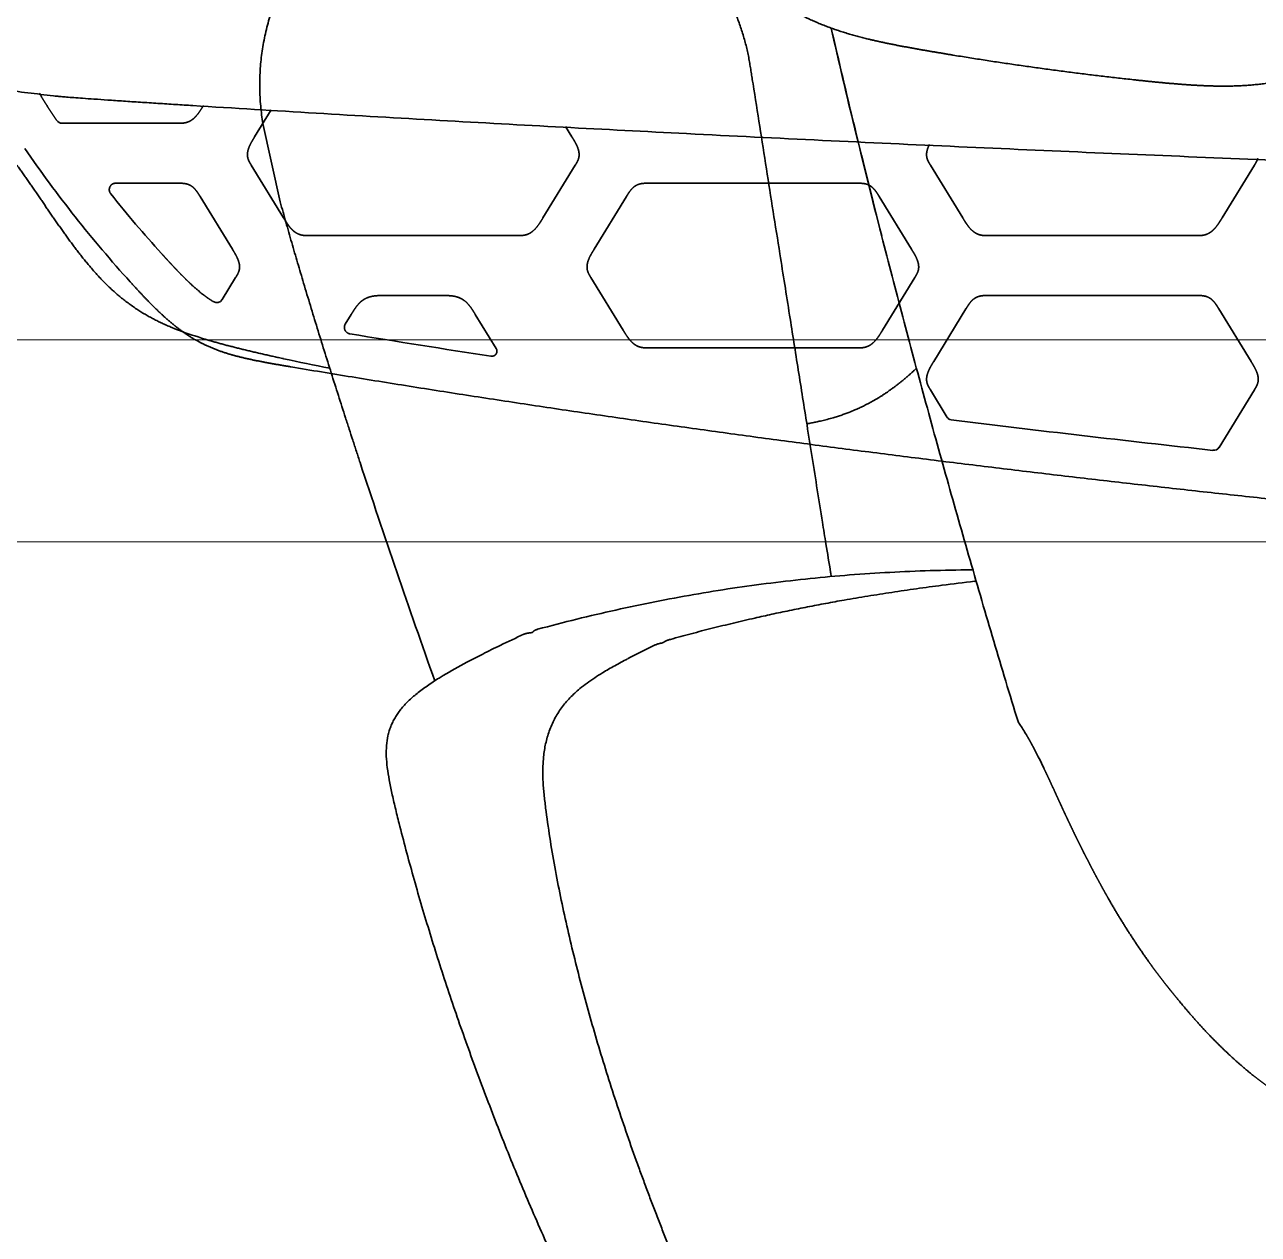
# Model space of a CAD drawing. Header units: millimetres. Extents: x 120 to 10915, y 515 to 8014.
# Drawn here: x 940.4 to 1131.7, y 793.3 to 980.8 of the extents above; entities that cross this region are included whole.
import ezdxf

# ---------------------------------------------------------------- set-up
doc = ezdxf.new("R2010")
doc.units = ezdxf.units.MM
doc.layers.get('0').update_dxf_attribs({"lineweight": 13})
doc.layers.add('201_Dimensions', color=7, linetype='Continuous', lineweight=13)
doc.layers.add('206_Cab_side_and_top_view', color=7, linetype='Continuous', lineweight=13)

# ---------------------------------------------------------------- blocks, each defined once
blk = doc.blocks.new('2488798_1')
at = {"layer": '206_Cab_side_and_top_view', "color": 3, "lineweight": 35}
for p, q in [((977.35, -1204.49), (980.04, -1216.64)), ((967.3, -1237.58), (966.81, -1237.42)), ((1078.36, -1242.75), (1078.71, -1242.43)), ((1069.17, -1248.89), (1069.12, -1248.91)), ((1065.38, -1274.08), (1065.41, -1274.21)), ((1087.2, -1273.68), (1087.45, -1273.68)), ((1065.41, -1274.21), (1065.49, -1274.72)), ((1065.41, -1274.21), (1065.49, -1274.72)), ((1087.72, -1275.47), (1087.96, -1275.43)), ((1019.2, -1283.37), (1019.17, -1283.41)), ((1038.21, -1285.32), (1038.19, -1285.33)), ((1094.48, -1297.26), (1094.74, -1297.65))]:
    blk.add_line(p, q, dxfattribs=at)
for centre, radius, start, end in [((982.14, -1190.18), 49.67, 247.6574, 252.0233), ((1070.4, -827.52), 423.07, 257.7397, 258.731), ((1057.73, -1222.15), 29.08, 291.1729, 293.1498), ((2431.18, -783.35), 1514.73, 198.22367, 199.57684), ((2010.2, -1118.77), 957.49, 189.06775, 189.335), ((1131.21, -1654.16), 381.19, 96.5516, 97.3171), ((1092.98, -1447.98), 180.68, 114.5759, 115.8626), ((1101.48, -1415.75), 144.97, 115.9763, 117.7968), ((1039.72, -1289), 3.97, 112.3756, 115.9317), ((1039.56, -1288.68), 3.62, 112.368, 115.9268), ((1041.4, -1288.13), 3.75, 110.3437, 123.6241), ((1041.91, -1289.42), 5.14, 105.4123, 110.6046), ((1094.63, -1297.17), 0.177, 197.0827, 213.9486), ((1058.48, -1321.69), 43.5, 32.3912, 33.5467), ((1063.66, -1318.37), 37.35, 30.7765, 32.3465), ((1019.41, -1341.87), 87.46, 26.4145, 27.318), ((988.44, -1357.28), 122.06, 25.6815, 26.4267)]:
    blk.add_arc(centre, radius, start, end, dxfattribs=at)
for centre, major_axis, ratio, start_param, end_param in [((1108.24, -1287.96), (51.27, -171.5), 0.088998, 4.07586, 4.290369), ((1111.29, -1293.96), (54.35, -179.82), 0.091256, 4.066457, 4.272391)]:
    blk.add_ellipse(centre, major_axis=major_axis, ratio=ratio, start_param=start_param, end_param=end_param, dxfattribs=at)
for points, degree, knots in [([(1052.39, -1192.85), (1052.24, -1192.22), (1051.9, -1190.95), (1051.29, -1189.08), (1050.59, -1187.23), (1049.78, -1185.41), (1048.87, -1183.62), (1047.87, -1181.88), (1046.78, -1180.18), (1045.57, -1178.49), (1044.23, -1176.82), (1042.84, -1175.26), (1041.43, -1173.84), (1040.49, -1172.99), (1040.02, -1172.57)], 3, [0, 0, 0, 0, 1.953071, 3.9208, 5.901179, 7.892153, 9.89409, 11.904291, 13.922483, 15.947894, 18.137286, 20.33442, 22.231692, 24.133299, 24.133299, 24.133299, 24.133299]), ([(977.35, -1204.49), (977.28, -1204.04), (977.15, -1203.13), (977, -1201.77), (976.91, -1200.4), (976.86, -1199.03), (976.87, -1197.66), (976.92, -1196.29), (977.03, -1194.93), (977.19, -1193.57), (977.4, -1192.23), (977.66, -1190.88), (977.97, -1189.55), (978.33, -1188.24), (978.75, -1186.93), (979.21, -1185.64), (979.72, -1184.37), (980.28, -1183.12), (980.89, -1181.89), (981.55, -1180.68), (982.26, -1179.5), (983.02, -1178.34), (983.82, -1177.21), (984.67, -1176.11), (985.56, -1175.04), (986.18, -1174.35), (986.5, -1174.01)], 3, [0, 0, 0, 0, 1.375785, 2.749306, 4.120796, 5.490528, 6.858771, 8.225805, 9.591937, 10.957447, 12.322692, 13.687928, 15.05349, 16.419673, 17.786812, 19.155204, 20.52518, 21.897032, 23.271126, 24.647699, 26.027054, 27.40946, 28.795197, 30.184517, 31.577676, 32.974901, 32.974901, 32.974901, 32.974901]), ([(1071.23, -1191.38), (1070.97, -1191.32), (1070.46, -1191.19), (1069.68, -1190.99), (1068.91, -1190.78), (1068.15, -1190.56), (1067.38, -1190.32), (1066.62, -1190.08), (1065.85, -1189.82), (1065.1, -1189.54), (1064.34, -1189.26), (1063.59, -1188.95), (1062.85, -1188.63), (1062.11, -1188.3), (1061.38, -1187.94), (1060.66, -1187.57), (1059.94, -1187.19), (1059.24, -1186.78), (1058.54, -1186.35), (1057.86, -1185.91), (1057.18, -1185.45), (1056.52, -1184.97), (1055.87, -1184.47), (1055.24, -1183.96), (1054.62, -1183.42), (1054.22, -1183.06), (1054.02, -1182.87)], 3, [0, 0, 0, 0, 0.795364, 1.592663, 2.391533, 3.191767, 3.993286, 4.796054, 5.600081, 6.405393, 7.211968, 8.019848, 8.829009, 9.639407, 10.45096, 11.2636, 12.07723, 12.891746, 13.707034, 14.523001, 15.339539, 16.156535, 16.97386, 17.791345, 18.608772, 19.425841, 19.425841, 19.425841, 19.425841]), ([(1152.3, -1188.63), (1152.08, -1188.82), (1151.65, -1189.2), (1150.99, -1189.77), (1150.32, -1190.33), (1149.64, -1190.87), (1148.95, -1191.41), (1148.25, -1191.93), (1147.54, -1192.43), (1146.82, -1192.93), (1146.08, -1193.4), (1145.33, -1193.87), (1144.57, -1194.31), (1143.8, -1194.73), (1143.02, -1195.13), (1142.23, -1195.52), (1141.43, -1195.88), (1140.61, -1196.22), (1139.79, -1196.53), (1138.96, -1196.83), (1138.12, -1197.1), (1137.28, -1197.35), (1136.43, -1197.57), (1135.57, -1197.77), (1134.71, -1197.95), (1133.85, -1198.11), (1132.98, -1198.25), (1132.12, -1198.36), (1131.25, -1198.46), (1130.38, -1198.53), (1129.51, -1198.6), (1128.64, -1198.64), (1127.78, -1198.67), (1127.2, -1198.68), (1126.91, -1198.68)], 3, [0, 0, 0, 0, 0.867891, 1.736749, 2.60669, 3.47774, 4.349961, 5.223329, 6.097844, 6.973439, 7.850038, 8.727565, 9.605923, 10.485002, 11.364646, 12.244773, 13.125218, 14.005891, 14.886662, 15.767393, 16.647915, 17.528113, 18.407826, 19.286915, 20.165222, 21.042589, 21.918845, 22.79385, 23.667491, 24.53961, 25.410135, 26.278959, 27.146074, 28.011491, 28.011491, 28.011491, 28.011491]), ([(1084.35, -1193.87), (1084.17, -1193.84), (1083.8, -1193.78), (1083.26, -1193.69), (1082.71, -1193.59), (1082.16, -1193.5), (1081.62, -1193.41), (1081.07, -1193.32), (1080.52, -1193.23), (1079.98, -1193.13), (1079.43, -1193.04), (1078.88, -1192.94), (1078.34, -1192.84), (1077.79, -1192.74), (1077.24, -1192.64), (1076.7, -1192.54), (1076.15, -1192.44), (1075.6, -1192.33), (1075.06, -1192.22), (1074.51, -1192.11), (1073.96, -1192), (1073.42, -1191.88), (1072.87, -1191.77), (1072.32, -1191.64), (1071.78, -1191.52), (1071.41, -1191.43), (1071.23, -1191.38)], 3, [0, 0, 0, 0, 0.554159, 1.10813, 1.662203, 2.216391, 2.770689, 3.325115, 3.879677, 4.434384, 4.989258, 5.544325, 6.099617, 6.655172, 7.211034, 7.767244, 8.323847, 8.880884, 9.438389, 9.996402, 10.554959, 11.1141, 11.673871, 12.234336, 12.795584, 13.357746, 13.357746, 13.357746, 13.357746]), ([(1053.36, -1198.35), (1053.34, -1198.2), (1053.29, -1197.89), (1053.22, -1197.44), (1053.15, -1196.98), (1053.08, -1196.52), (1053.01, -1196.07), (1052.93, -1195.61), (1052.85, -1195.15), (1052.77, -1194.69), (1052.69, -1194.23), (1052.59, -1193.77), (1052.49, -1193.31), (1052.42, -1193), (1052.39, -1192.85)], 3, [0, 0, 0, 0, 0.460488, 0.921192, 1.382133, 1.843466, 2.306707, 2.770745, 3.236275, 3.703022, 4.17156, 4.641561, 5.112486, 5.584629, 5.584629, 5.584629, 5.584629]), ([(1084.35, -1193.87), (1084.74, -1193.93), (1085.53, -1194.06), (1086.7, -1194.25), (1087.88, -1194.43), (1089.06, -1194.62), (1090.24, -1194.8), (1091.41, -1194.98), (1092.59, -1195.15), (1093.77, -1195.33), (1094.95, -1195.5), (1096.13, -1195.66), (1097.31, -1195.83), (1098.49, -1195.99), (1099.67, -1196.15), (1100.85, -1196.31), (1102.03, -1196.46), (1103.21, -1196.62), (1104.4, -1196.76), (1105.58, -1196.91), (1106.76, -1197.05), (1107.94, -1197.19), (1109.13, -1197.33), (1110.31, -1197.46), (1111.49, -1197.6), (1112.28, -1197.68), (1112.68, -1197.72)], 3, [0, 0, 0, 0, 1.191746, 2.383297, 3.574805, 4.766297, 5.957816, 7.149352, 8.340899, 9.532447, 10.72397, 11.915478, 13.106934, 14.298375, 15.489755, 16.681129, 17.872426, 19.063723, 20.254973, 21.446212, 22.637311, 23.828375, 25.019272, 26.210134, 27.400831, 28.591593, 28.591593, 28.591593, 28.591593]), ([(1053.36, -1198.35), (1053.71, -1200.54), (1054.4, -1204.92), (1055.44, -1211.51), (1056.48, -1218.1), (1057.43, -1224.08), (1058.28, -1229.44), (1059.01, -1234.03), (1059.71, -1238.45), (1060.38, -1242.71), (1061.06, -1246.97), (1061.78, -1251.49), (1062.53, -1256.26), (1063.33, -1261.27), (1064.04, -1265.74), (1064.49, -1268.54), (1064.67, -1269.68)], 3, [0, 0, 0, 0, 6.654481, 13.321204, 19.996768, 26.67816, 31.483077, 36.288646, 40.601686, 44.914434, 49.229115, 53.533669, 58.649133, 63.709305, 68.774304, 72.220281, 72.220281, 72.220281, 72.220281]), ([(1126.91, -1198.68), (1126.71, -1198.68), (1126.31, -1198.68), (1125.71, -1198.68), (1125.11, -1198.67), (1124.51, -1198.66), (1123.91, -1198.64), (1123.31, -1198.61), (1122.72, -1198.59), (1122.12, -1198.55), (1121.53, -1198.52), (1120.93, -1198.48), (1120.34, -1198.44), (1119.75, -1198.4), (1119.15, -1198.35), (1118.56, -1198.3), (1117.97, -1198.25), (1117.38, -1198.2), (1116.79, -1198.14), (1116.2, -1198.09), (1115.62, -1198.03), (1115.03, -1197.97), (1114.44, -1197.91), (1113.85, -1197.85), (1113.26, -1197.79), (1112.87, -1197.74), (1112.68, -1197.72)], 3, [0, 0, 0, 0, 0.601809, 1.202576, 1.802505, 2.401698, 3.000245, 3.598164, 4.195468, 4.792154, 5.388208, 5.983635, 6.578442, 7.17265, 7.766237, 8.359305, 8.95186, 9.544031, 10.135838, 10.727414, 11.31876, 11.909986, 12.501021, 13.091908, 13.682548, 14.272867, 14.272867, 14.272867, 14.272867]), ([(949.33, -1225.19), (949.18, -1224.99), (948.87, -1224.61), (948.42, -1224.02), (947.98, -1223.43), (947.54, -1222.85), (947.11, -1222.25), (946.68, -1221.66), (946.26, -1221.07), (945.84, -1220.47), (945.42, -1219.87), (945, -1219.28), (944.59, -1218.68), (944.18, -1218.08), (943.77, -1217.49), (943.36, -1216.89), (942.95, -1216.29), (942.54, -1215.69), (942.13, -1215.1), (941.71, -1214.5), (941.3, -1213.91), (940.89, -1213.32), (940.48, -1212.72), (940.06, -1212.13), (939.64, -1211.54), (939.36, -1211.14), (939.22, -1210.95)], 3, [0, 0, 0, 0, 0.738616, 1.475365, 2.210565, 2.944348, 3.676959, 4.408366, 5.138697, 5.867921, 6.596147, 7.323714, 8.050269, 8.776269, 9.501537, 10.226357, 10.950568, 11.674431, 12.397948, 13.121221, 13.84433, 14.567393, 15.290487, 16.014025, 16.73845, 17.464413, 17.464413, 17.464413, 17.464413]), ([(980.04, -1216.64), (980.19, -1217.17), (980.48, -1218.22), (980.92, -1219.79), (981.37, -1221.36), (981.82, -1222.94), (982.28, -1224.51), (982.74, -1226.08), (983.2, -1227.65), (983.68, -1229.28), (984.19, -1230.97), (984.72, -1232.71), (985.25, -1234.45), (985.78, -1236.2), (986.32, -1237.94), (986.86, -1239.68), (987.41, -1241.42), (987.95, -1243.16), (988.5, -1244.9), (989.06, -1246.64), (989.61, -1248.37), (990.17, -1250.11), (990.73, -1251.85), (991.29, -1253.58), (991.86, -1255.31), (992.24, -1256.47), (992.43, -1257.05)], 3, [0, 0, 0, 0, 1.633945, 3.268233, 4.903994, 6.540105, 8.176786, 9.813765, 11.451022, 13.088535, 14.910521, 16.73279, 18.555323, 20.378105, 22.201119, 24.024351, 25.847788, 27.671417, 29.495322, 31.319397, 33.143633, 34.968018, 36.791971, 38.61605, 40.44025, 42.26457, 42.26457, 42.26457, 42.26457]), ([(1094.46, -1297.22), (1093.82, -1295.14), (1092.56, -1290.97), (1090.68, -1284.72), (1088.84, -1278.46), (1087.02, -1272.19), (1085.22, -1265.92), (1083.44, -1259.64), (1081.69, -1253.36), (1079.96, -1247.07), (1078.26, -1240.77), (1076.58, -1234.47), (1074.92, -1228.17), (1073.84, -1223.96), (1073.3, -1221.86)], 3, [0, 0, 0, 0, 6.529078, 13.057122, 19.584161, 26.110143, 32.63514, 39.159136, 45.682167, 52.204202, 58.725246, 65.245261, 71.764219, 78.282082, 78.282082, 78.282082, 78.282082]), ([(949.33, -1225.19), (949.48, -1225.38), (949.79, -1225.76), (950.27, -1226.34), (950.75, -1226.9), (951.23, -1227.46), (951.73, -1228.02), (952.24, -1228.56), (952.76, -1229.1), (953.27, -1229.61), (953.78, -1230.09), (954.27, -1230.54), (954.78, -1230.98), (955.33, -1231.45), (955.94, -1231.93), (956.6, -1232.43), (957.28, -1232.91), (957.94, -1233.36), (958.6, -1233.77), (959.24, -1234.16), (959.9, -1234.52), (960.56, -1234.87), (961.22, -1235.21), (961.9, -1235.52), (962.57, -1235.83), (963.03, -1236.02), (963.26, -1236.12)], 3, [0, 0, 0, 0, 0.741292, 1.483087, 2.22571, 2.969456, 3.714287, 4.460321, 5.207389, 5.955409, 6.624987, 7.294987, 7.965276, 8.635308, 9.466209, 10.296612, 11.126426, 11.955214, 12.704678, 13.453279, 14.201215, 14.948255, 15.694443, 16.439414, 17.182955, 17.924184, 17.924184, 17.924184, 17.924184]), ([(980.56, -1240.94), (980.31, -1240.89), (979.8, -1240.78), (979.05, -1240.61), (978.31, -1240.45), (977.58, -1240.28), (976.86, -1240.12), (976.15, -1239.95), (975.45, -1239.79), (974.76, -1239.62), (974.08, -1239.46), (973.41, -1239.29), (972.75, -1239.12), (972.1, -1238.96), (971.46, -1238.79), (970.82, -1238.62), (970.2, -1238.45), (969.4, -1238.22), (968.43, -1237.94), (967.67, -1237.7), (967.3, -1237.58)], 3, [0, 0, 0, 0, 0.780562, 1.550303, 2.30938, 3.057953, 3.79679, 4.525505, 5.244271, 5.953262, 6.653001, 7.343381, 8.024534, 8.696765, 9.36027, 10.015288, 10.66108, 11.298936, 12.51751, 13.682678, 13.682678, 13.682678, 13.682678]), ([(1069.17, -1248.89), (1069.27, -1248.84), (1069.49, -1248.75), (1069.82, -1248.6), (1070.15, -1248.45), (1070.49, -1248.29), (1070.83, -1248.11), (1071.19, -1247.93), (1071.54, -1247.74), (1071.91, -1247.54), (1072.28, -1247.33), (1072.65, -1247.11), (1073.03, -1246.88), (1073.42, -1246.63), (1073.81, -1246.38), (1074.2, -1246.11), (1074.6, -1245.83), (1075, -1245.54), (1075.39, -1245.25), (1075.76, -1244.97), (1076.13, -1244.68), (1076.49, -1244.38), (1076.86, -1244.08), (1077.23, -1243.76), (1077.61, -1243.44), (1077.98, -1243.1), (1078.23, -1242.87), (1078.36, -1242.75)], 3, [0, 0, 0, 0, 0.347878, 0.705206, 1.072059, 1.44868, 1.835025, 2.231372, 2.637653, 3.054149, 3.47854, 3.913221, 4.358099, 4.81345, 5.279201, 5.755596, 6.24254, 6.740293, 7.239753, 7.693479, 8.155646, 8.626158, 9.105204, 9.592717, 10.088843, 10.593502, 11.106842, 11.106842, 11.106842, 11.106842]), ([(1061.7, -1251.03), (1061.94, -1250.99), (1062.42, -1250.91), (1063.12, -1250.77), (1063.86, -1250.61), (1064.68, -1250.41), (1065.51, -1250.19), (1066.28, -1249.96), (1066.95, -1249.74), (1067.6, -1249.51), (1068.03, -1249.35), (1068.24, -1249.27)], 3, [0, 0, 0, 0, 0.7298, 1.449718, 2.151995, 2.9927, 3.98111, 4.71664, 5.413672, 6.096824, 6.779803, 6.779803, 6.779803, 6.779803]), ([(1087.2, -1273.68), (1085.07, -1273.7), (1080.87, -1273.78), (1074.58, -1274.05), (1068.39, -1274.45), (1062.23, -1275.01), (1056.18, -1275.7), (1050.16, -1276.52), (1044.17, -1277.49), (1038.13, -1278.62), (1032.07, -1279.89), (1026, -1281.32), (1021.98, -1282.36), (1019.96, -1282.9)], 3, [0, 0, 0, 0, 6.39077, 12.615725, 18.886654, 25.003156, 31.161846, 37.162142, 43.224207, 49.372411, 55.588552, 61.786981, 68.06415, 68.06415, 68.06415, 68.06415]), ([(1082.67, -1276.08), (1081.34, -1276.25), (1078.75, -1276.6), (1074.91, -1277.16), (1071.18, -1277.75), (1067.77, -1278.32), (1064.65, -1278.89), (1061.82, -1279.43), (1059.03, -1279.99), (1056.31, -1280.56), (1053.4, -1281.21), (1050.32, -1281.93), (1047.03, -1282.74), (1043.77, -1283.58), (1041.61, -1284.17), (1040.54, -1284.47)], 3, [0, 0, 0, 0, 3.99876, 7.864242, 11.634818, 15.325687, 18.244412, 21.12331, 23.970661, 26.788422, 29.476432, 32.894957, 36.282023, 39.646273, 42.990364, 42.990364, 42.990364, 42.990364]), ([(1019.17, -1283.41), (1018.92, -1283.43), (1018.69, -1283.46), (1018.49, -1283.49), (1018.26, -1283.53), (1018.08, -1283.58), (1018.05, -1283.59), (1017.98, -1283.61), (1017.91, -1283.63), (1017.89, -1283.64), (1017.86, -1283.65), (1017.83, -1283.67)], 5, [4.739354, 4.739354, 4.739354, 4.739354, 4.739354, 4.739354, 8.756463, 8.756463, 8.756463, 9.837398, 9.837398, 9.837398, 10.835456, 10.835456, 10.835456, 10.835456, 10.835456, 10.835456]), ([(1019.96, -1282.9), (1019.95, -1282.9), (1019.94, -1282.91), (1019.91, -1282.91), (1019.89, -1282.92), (1019.87, -1282.93), (1019.85, -1282.93), (1019.83, -1282.94), (1019.81, -1282.94), (1019.8, -1282.95), (1019.78, -1282.96), (1019.76, -1282.96), (1019.74, -1282.97), (1019.72, -1282.98), (1019.7, -1282.99), (1019.68, -1282.99), (1019.66, -1283), (1019.64, -1283.01), (1019.62, -1283.02), (1019.59, -1283.03), (1019.58, -1283.04), (1019.56, -1283.05), (1019.54, -1283.06), (1019.53, -1283.07), (1019.52, -1283.07), (1019.5, -1283.08), (1019.49, -1283.09), (1019.47, -1283.1), (1019.46, -1283.11), (1019.44, -1283.12), (1019.43, -1283.13), (1019.41, -1283.14), (1019.4, -1283.15), (1019.39, -1283.16), (1019.37, -1283.17), (1019.36, -1283.18), (1019.34, -1283.2), (1019.31, -1283.22), (1019.29, -1283.24), (1019.28, -1283.26), (1019.26, -1283.28), (1019.24, -1283.3), (1019.23, -1283.33), (1019.21, -1283.35), (1019.2, -1283.36), (1019.2, -1283.37), (1019.2, -1283.37)], 3, [0, 0, 0, 0, 0.0220896, 0.0438954, 0.0654187, 0.0866607, 0.1076227, 0.1283061, 0.1487124, 0.1688442, 0.1896764, 0.2102059, 0.2304637, 0.2504515, 0.2701712, 0.2896249, 0.3088145, 0.3278466, 0.3601842, 0.3899858, 0.4073189, 0.4244064, 0.4413031, 0.4580112, 0.4745328, 0.4908703, 0.507026, 0.5230577, 0.5417375, 0.5599959, 0.57806, 0.5959335, 0.6136204, 0.6311247, 0.6484508, 0.6660505, 0.6970872, 0.7264065, 0.7554274, 0.7833276, 0.8096514, 0.8354996, 0.8612048, 0.8861993, 0.9104653, 0.9167155, 0.9167155, 0.9167155, 0.9167155]), ([(1014.16, -1285.4), (1013.25, -1285.83), (1011.52, -1286.69), (1008.55, -1288.23), (1006.3, -1289.48), (1004.27, -1290.71), (1002.9, -1291.61), (1001.29, -1292.8), (999.9, -1294.01), (998.92, -1295.07), (998.27, -1295.94), (997.85, -1296.6), (997.48, -1297.27), (997.18, -1297.96), (996.93, -1298.67), (996.67, -1299.66), (996.49, -1300.97), (996.47, -1302.63), (996.63, -1304.4), (996.94, -1306.31), (997.37, -1308.38), (997.89, -1310.62), (998.27, -1312.18), (998.48, -1312.99)], 3, [0, 0, 0, 0, 3.02139, 5.807688, 10.015102, 10.747506, 12.932021, 14.921151, 16.754604, 18.440011, 19.242056, 20.021653, 20.785182, 21.539551, 22.288938, 23.04369, 24.596063, 26.231058, 28.008256, 29.93347, 32.042979, 34.340133, 36.843585, 36.843585, 36.843585, 36.843585]), ([(1039.32, -1285), (1039.3, -1285.01), (1039.24, -1285.02), (1039.13, -1285.04), (1038.99, -1285.07), (1038.86, -1285.11), (1038.73, -1285.14), (1038.58, -1285.19), (1038.41, -1285.25), (1038.27, -1285.3), (1038.21, -1285.32)], 3, [3.370739, 3.370739, 3.370739, 3.370739, 3.437347, 3.572837, 3.70791, 3.842538, 3.976705, 4.110399, 4.322541, 4.533525, 4.533525, 4.533525, 4.533525]), ([(1033.87, -1287.51), (1033.22, -1287.85), (1031.93, -1288.54), (1029.82, -1289.75), (1028, -1290.93), (1026.32, -1292.23), (1024.96, -1293.49), (1023.84, -1294.8), (1023.08, -1295.93), (1022.57, -1296.81), (1022.13, -1297.73), (1021.62, -1298.99), (1021.16, -1300.64), (1020.88, -1302.48), (1020.77, -1304.15), (1020.76, -1305.56), (1020.83, -1307.18), (1021, -1309.03), (1021.18, -1310.44), (1021.27, -1311.15)], 3, [0, 0, 0, 0, 2.209768, 4.401322, 7.290138, 8.695024, 10.788207, 12.833404, 13.855943, 14.871966, 15.884284, 16.895954, 18.943007, 21.017273, 22.476791, 23.955807, 25.228445, 27.355306, 29.509957, 29.509957, 29.509957, 29.509957]), ([(1095.75, -1299.26), (1095.89, -1299.49), (1096.02, -1299.72), (1096.16, -1299.95), (1096.29, -1300.19), (1096.42, -1300.43), (1096.42, -1300.43), (1096.53, -1300.63), (1096.64, -1300.84), (1096.74, -1301.02), (1096.88, -1301.29), (1097.02, -1301.55), (1097.05, -1301.61), (1097.08, -1301.67), (1097.12, -1301.73)], 5, [0, 0, 0, 0, 0, 0, 1.35032, 1.35032, 1.35032, 1.368962, 1.368962, 1.368962, 2.525151, 2.525151, 2.525151, 2.867931, 2.867931, 2.867931, 2.867931, 2.867931, 2.867931]), ([(1098.44, -1304.39), (1098.74, -1305.03), (1099.05, -1305.67), (1099.35, -1306.32), (1099.78, -1307.25), (1100.21, -1308.18), (1100.34, -1308.48), (1100.68, -1309.22), (1101.02, -1309.96), (1101.23, -1310.41), (1101.44, -1310.87), (1101.65, -1311.32)], 5, [0, 0, 0, 0, 0, 0, 3.583919, 3.583919, 3.583919, 5.147262, 5.147262, 5.147262, 7.661522, 7.661522, 7.661522, 7.661522, 7.661522, 7.661522]), ([(1035.45, -1365.81), (1034.9, -1364.3), (1033.84, -1361.28), (1032.3, -1356.73), (1030.83, -1352.19), (1029.43, -1347.64), (1028.1, -1343.1), (1026.86, -1338.56), (1025.69, -1334.02), (1024.61, -1329.47), (1023.61, -1324.91), (1022.71, -1320.33), (1021.92, -1315.75), (1021.47, -1312.69), (1021.27, -1311.15)], 3, [0, 0, 0, 0, 4.807975, 9.608198, 14.388591, 19.14373, 23.873176, 28.579844, 33.268491, 37.944163, 42.613509, 47.275517, 51.927939, 56.56273, 56.56273, 56.56273, 56.56273]), ([(1101.65, -1311.32), (1101.92, -1311.89), (1102.18, -1312.47), (1102.46, -1313.04), (1102.81, -1313.77), (1103.16, -1314.51), (1103.18, -1314.55), (1103.46, -1315.13), (1103.75, -1315.71), (1103.95, -1316.12), (1104.3, -1316.82), (1104.65, -1317.52), (1104.76, -1317.74), (1105.18, -1318.56), (1105.59, -1319.37), (1105.87, -1319.89), (1106.22, -1320.56), (1106.57, -1321.22), (1106.62, -1321.3), (1107.02, -1322.05), (1107.42, -1322.79), (1107.76, -1323.39), (1108.09, -1323.99), (1108.43, -1324.58)], 5, [0, 0, 0, 0, 0, 0, 3.177448, 3.177448, 3.177448, 4.098831, 4.098831, 4.098831, 6.42557, 6.42557, 6.42557, 8.010797, 8.010797, 8.010797, 11.001966, 11.001966, 11.001966, 11.790804, 11.790804, 11.790804, 15.243263, 15.243263, 15.243263, 15.243263, 15.243263, 15.243263]), ([(1041.03, -1416.79), (1039.42, -1414.03), (1036.28, -1408.44), (1031.75, -1399.9), (1027.41, -1391.22), (1023.26, -1382.42), (1019.31, -1373.55), (1015.58, -1364.64), (1012.08, -1355.73), (1008.82, -1346.91), (1005.83, -1338.21), (1003.11, -1329.66), (1000.65, -1321.28), (999.17, -1315.73), (998.48, -1312.99)], 3, [0, 0, 0, 0, 9.576894, 19.246162, 28.964855, 38.706026, 48.425747, 58.096278, 67.677299, 77.135278, 86.307885, 95.287082, 104.03563, 112.516492, 112.516492, 112.516492, 112.516492]), ([(1114.79, -1334.53), (1115.18, -1335.08), (1115.59, -1335.64), (1116, -1336.19), (1116.46, -1336.79), (1116.92, -1337.39), (1116.97, -1337.45), (1117.37, -1337.97), (1117.77, -1338.48), (1118.14, -1338.93), (1118.59, -1339.49), (1119.05, -1340.05), (1119.14, -1340.16), (1120.08, -1341.31), (1121.05, -1342.45), (1121.93, -1343.46), (1122.84, -1344.46), (1123.76, -1345.44)], 5, [0, 0, 0, 0, 0, 0, 3.440852, 3.440852, 3.440852, 3.81168, 3.81168, 3.81168, 6.725069, 6.725069, 6.725069, 7.439849, 7.439849, 7.439849, 14.206371, 14.206371, 14.206371, 14.206371, 14.206371, 14.206371]), ([(1130.88, -1352.04), (1131.68, -1352.68), (1132.5, -1353.31), (1133.33, -1353.92), (1135.57, -1355.5), (1137.9, -1356.95), (1139.38, -1357.82), (1140.92, -1358.66), (1142.47, -1359.46), (1142.51, -1359.47), (1143.47, -1359.97), (1144.45, -1360.45), (1145.39, -1360.9), (1146.84, -1361.57), (1148.29, -1362.21), (1148.78, -1362.42), (1150.32, -1363.09), (1151.87, -1363.74), (1152.92, -1364.17), (1153.98, -1364.59), (1155.03, -1365.01)], 5, [0, 0, 0, 0, 0, 0, 5.183269, 5.183269, 5.183269, 13.776314, 13.776314, 13.776314, 13.966405, 13.966405, 13.966405, 19.235821, 19.235821, 19.235821, 21.958972, 21.958972, 21.958972, 27.668458, 27.668458, 27.668458, 27.668458, 27.668458, 27.668458]), ([(1057.06, -1414.85), (1056.71, -1414.19), (1056.02, -1412.87), (1055, -1410.89), (1053.99, -1408.91), (1052.99, -1406.91), (1052, -1404.91), (1051.03, -1402.9), (1050.07, -1400.88), (1049.11, -1398.86), (1048.17, -1396.83), (1047.24, -1394.8), (1046.32, -1392.76), (1045.42, -1390.72), (1044.52, -1388.67), (1043.64, -1386.61), (1042.77, -1384.55), (1041.91, -1382.49), (1041.06, -1380.42), (1040.22, -1378.35), (1039.4, -1376.27), (1038.58, -1374.19), (1037.78, -1372.1), (1036.99, -1370.01), (1036.21, -1367.91), (1035.7, -1366.51), (1035.45, -1365.81)], 3, [0, 0, 0, 0, 2.226069, 4.453869, 6.683721, 8.914899, 11.147661, 13.381349, 15.615789, 17.850813, 20.086444, 22.322357, 24.558432, 26.794566, 29.030598, 31.266563, 33.502434, 35.738211, 37.973887, 40.20957, 42.445361, 44.681402, 46.917803, 49.154867, 51.392865, 53.63212, 53.63212, 53.63212, 53.63212])]:
    blk.add_open_spline(points, degree=degree, knots=knots, dxfattribs=at)
for points in [[(1114.79, -1334.53), (1113.41, -1332.61), (1112.11, -1330.63), (1110.8, -1328.67), (1109.6, -1326.64), (1108.43, -1324.58)], [(1130.88, -1352.04), (1129.36, -1350.82), (1127.9, -1349.55), (1126.47, -1348.22), (1125.1, -1346.85), (1123.76, -1345.44)]]:
    blk.add_open_spline(points, degree=5, dxfattribs=at)
blk = doc.blocks.new('2409089_1')
at = {"layer": '206_Cab_side_and_top_view', "color": 3, "lineweight": 35}
blk.add_arc((966.48, -1201.68), 0.0148, 247.1415, 318.1924, dxfattribs=at)
for points, knots in [([(919.23, -1196.52), (920.02, -1196.65), (921.57, -1196.9), (923.87, -1197.27), (926.12, -1197.63), (928.33, -1197.97), (930.5, -1198.3), (932.64, -1198.61), (934.75, -1198.91), (936.82, -1199.19), (938.87, -1199.47), (940.9, -1199.72), (942.89, -1199.96), (944.21, -1200.12), (944.87, -1200.19)], [0, 0, 0, 0, 2.385751, 4.712038, 6.991831, 9.2247, 11.424851, 13.584952, 15.710603, 17.800626, 19.873014, 21.912025, 23.922043, 25.900471, 25.900471, 25.900471, 25.900471]), ([(966.48, -1201.7), (965.59, -1201.64), (963.79, -1201.53), (961.09, -1201.35), (958.39, -1201.18), (955.79, -1201.01), (953.39, -1200.85), (951.28, -1200.7), (949.53, -1200.58), (948.11, -1200.48), (946.99, -1200.39), (946.11, -1200.32), (945.43, -1200.25), (945.04, -1200.21), (944.87, -1200.19)], [0, 0, 0, 0, 2.662376, 5.401331, 8.137906, 10.765001, 13.21618, 15.349268, 17.112239, 18.499992, 19.616533, 20.468146, 21.146839, 21.660879, 21.660879, 21.660879, 21.660879]), ([(1211.95, -1212.99), (1204.92, -1212.76), (1190.84, -1212.29), (1169.73, -1211.53), (1148.6, -1210.74), (1127.48, -1209.9), (1106.37, -1209.02), (1085.26, -1208.08), (1064.16, -1207.1), (1043.71, -1206.09), (1023.91, -1205.06), (1004.77, -1204), (985.62, -1202.89), (972.86, -1202.1), (966.48, -1201.7)], [0, 0, 0, 0, 21.119087, 42.247646, 63.389543, 84.530146, 105.660103, 126.785975, 147.913694, 169.040125, 188.206196, 207.376112, 226.555825, 245.745202, 245.745202, 245.745202, 245.745202])]:
    blk.add_open_spline(points, degree=3, knots=knots, dxfattribs=at)
blk = doc.blocks.new('2547798_1')
at = {"layer": '206_Cab_side_and_top_view', "color": 3, "lineweight": 35}
for p, q in [((978.65, -1202.35), (976.07, -1206.56)), ((948.02, -1204.45), (946.21, -1204.45)), ((964.1, -1204.45), (948.02, -1204.45)), ((1025.28, -1206.56), (1024.29, -1204.94)), ((975.56, -1210.95), (980.56, -1219.11)), ((1025.79, -1210.95), (1020.79, -1219.11)), ((1080.88, -1210.95), (1085.88, -1219.11)), ((1131.11, -1210.95), (1126.11, -1219.11)), ((964.1, -1213.74), (954.52, -1213.74)), ((1037.25, -1213.74), (1053.33, -1213.74)), ((1069.42, -1213.74), (1053.33, -1213.74)), ((967.63, -1215.81), (972.63, -1223.97)), ((1033.72, -1215.81), (1028.73, -1223.97)), ((1072.94, -1215.81), (1077.94, -1223.97)), ((984.59, -1221.86), (1000.68, -1221.86)), ((1016.76, -1221.86), (1000.68, -1221.86)), ((1089.91, -1221.86), (1105.99, -1221.86)), ((1122.08, -1221.86), (1105.99, -1221.86)), ((973.13, -1228.36), (971.04, -1231.77)), ((1028.22, -1228.36), (1033.22, -1236.52)), ((1078.45, -1228.36), (1073.45, -1236.52)), ((996.31, -1231.15), (1000.68, -1231.15)), ((1005.04, -1231.15), (1000.68, -1231.15)), ((1089.91, -1231.15), (1105.99, -1231.15)), ((1122.08, -1231.15), (1105.99, -1231.15)), ((1086.38, -1233.23), (1081.38, -1241.38)), ((1125.6, -1233.23), (1130.6, -1241.38)), ((991.06, -1234.07), (990.13, -1235.59)), ((1010.29, -1234.07), (1013.54, -1239.36)), ((1037.25, -1239.27), (1053.33, -1239.27)), ((1069.42, -1239.27), (1053.33, -1239.27)), ((1080.88, -1245.78), (1083.49, -1250.04)), ((1131.11, -1245.78), (1125.65, -1254.69))]:
    blk.add_line(p, q, dxfattribs=at)
for centre, radius, start, end in [((946.22, -1203.44), 1.01, 214.1193, 269.8694), ((1102.34, -1097.13), 196.43, 214.4799, 222.1866), ((1102.75, -1096.8), 190.42, 218.5114, 222.1765), ((970.19, -1231.25), 1, 238.4606, 328.2995), ((1343.95, 917.61), 2183.44, 260.69326, 261.27439), ((1084.18, -1249.62), 0.808, 211.6174, 263.0367), ((1447.87, 1689.83), 2962.67, 262.94685, 263.73729), ((1124.79, -1254.16), 1, 263.5873, 328.3471)]:
    blk.add_arc(centre, radius, start, end, dxfattribs=at)
for points in [[(945.38, -1204), (944.82, -1203.18), (944.27, -1202.35), (943.72, -1201.5), (943.19, -1200.65), (942.71, -1199.78)], [(981.7, -1242.21), (1019.58, -1248.57), (1057.6, -1254.06), (1095.72, -1258.8), (1133.91, -1262.94), (1172.14, -1266.61)]]:
    blk.add_open_spline(points, degree=5, dxfattribs=at)
for points, knots in [([(968.13, -1201.69), (967.91, -1202.05), (967.69, -1202.41), (967.46, -1202.77), (967.08, -1203.27), (966.63, -1203.71), (966.46, -1203.84), (966.12, -1204.08), (965.74, -1204.25), (965.54, -1204.32), (965.14, -1204.41), (964.72, -1204.44), (964.51, -1204.45), (964.31, -1204.45), (964.1, -1204.45)], [0, 0, 0, 0, 0, 0, 2.990685, 2.990685, 2.990685, 4.483383, 4.483383, 4.483383, 5.97907, 5.97907, 5.97907, 7.446238, 7.446238, 7.446238, 7.446238, 7.446238, 7.446238]), ([(976.07, -1206.56), (975.87, -1206.89), (975.66, -1207.22), (975.47, -1207.55), (975.21, -1208.07), (975.04, -1208.62), (975, -1208.81), (974.94, -1209.19), (974.96, -1209.58), (974.99, -1209.77), (975.1, -1210.13), (975.27, -1210.47), (975.37, -1210.63), (975.46, -1210.79), (975.56, -1210.95)], [0, 0, 0, 0, 0, 0, 2.748827, 2.748827, 2.748827, 4.1194, 4.1194, 4.1194, 5.494922, 5.494922, 5.494922, 6.833708, 6.833708, 6.833708, 6.833708, 6.833708, 6.833708]), ([(1025.28, -1206.56), (1025.49, -1206.89), (1025.69, -1207.22), (1025.88, -1207.55), (1026.14, -1208.07), (1026.31, -1208.62), (1026.35, -1208.81), (1026.41, -1209.19), (1026.39, -1209.58), (1026.36, -1209.77), (1026.25, -1210.13), (1026.08, -1210.47), (1025.99, -1210.63), (1025.89, -1210.79), (1025.79, -1210.95)], [0, 0, 0, 0, 0, 0, 2.748827, 2.748827, 2.748827, 4.1194, 4.1194, 4.1194, 5.494922, 5.494922, 5.494922, 6.833708, 6.833708, 6.833708, 6.833708, 6.833708, 6.833708]), ([(1080.73, -1207.71), (1080.63, -1207.9), (1080.54, -1208.1), (1080.46, -1208.3), (1080.35, -1208.66), (1080.28, -1209.03), (1080.27, -1209.19), (1080.27, -1209.59), (1080.36, -1209.98), (1080.45, -1210.2), (1080.59, -1210.48), (1080.76, -1210.75), (1080.8, -1210.82), (1080.84, -1210.88), (1080.88, -1210.95)], [0.756022, 0.756022, 0.756022, 0.756022, 0.756022, 0.756022, 2.293162, 2.293162, 2.293162, 3.437589, 3.437589, 3.437589, 5.157455, 5.157455, 5.157455, 5.710285, 5.710285, 5.710285, 5.710285, 5.710285, 5.710285]), ([(1131.64, -1209.88), (1131.59, -1210.03), (1131.54, -1210.18), (1131.47, -1210.33), (1131.36, -1210.54), (1131.23, -1210.75), (1131.19, -1210.82), (1131.15, -1210.88), (1131.11, -1210.95)], [0.162759, 0.162759, 0.162759, 0.162759, 0.162759, 0.162759, 1.321109, 1.321109, 1.321109, 1.889029, 1.889029, 1.889029, 1.889029, 1.889029, 1.889029]), ([(954.52, -1213.74), (954.39, -1213.74), (954.25, -1213.76), (954.12, -1213.8), (953.88, -1213.94), (953.7, -1214.15), (953.63, -1214.27), (953.53, -1214.52), (953.52, -1214.8), (953.54, -1214.94), (953.59, -1215.11), (953.68, -1215.26), (953.7, -1215.3), (953.73, -1215.33), (953.75, -1215.36)], [0, 0, 0, 0, 0, 0, 1.006666, 1.006666, 1.006666, 2.015262, 2.015262, 2.015262, 3.02392, 3.02392, 3.02392, 3.329486, 3.329486, 3.329486, 3.329486, 3.329486, 3.329486]), ([(967.63, -1215.81), (967.44, -1215.51), (967.26, -1215.21), (967.06, -1214.91), (966.72, -1214.5), (966.3, -1214.18), (966.15, -1214.09), (965.83, -1213.93), (965.5, -1213.83), (965.32, -1213.8), (964.98, -1213.75), (964.63, -1213.74), (964.45, -1213.74), (964.28, -1213.74), (964.1, -1213.74)], [0, 0, 0, 0, 0, 0, 2.514947, 2.514947, 2.514947, 3.773372, 3.773372, 3.773372, 5.031706, 5.031706, 5.031706, 6.273437, 6.273437, 6.273437, 6.273437, 6.273437, 6.273437]), ([(1033.72, -1215.81), (1033.91, -1215.51), (1034.09, -1215.21), (1034.29, -1214.91), (1034.63, -1214.5), (1035.05, -1214.18), (1035.2, -1214.09), (1035.52, -1213.93), (1035.86, -1213.83), (1036.03, -1213.8), (1036.38, -1213.75), (1036.73, -1213.74), (1036.9, -1213.74), (1037.07, -1213.74), (1037.25, -1213.74)], [0, 0, 0, 0, 0, 0, 2.514947, 2.514947, 2.514947, 3.773372, 3.773372, 3.773372, 5.031707, 5.031707, 5.031707, 6.273437, 6.273437, 6.273437, 6.273437, 6.273437, 6.273437]), ([(1072.94, -1215.81), (1072.76, -1215.51), (1072.58, -1215.21), (1072.37, -1214.91), (1072.03, -1214.5), (1071.62, -1214.18), (1071.47, -1214.09), (1071.15, -1213.93), (1070.81, -1213.83), (1070.64, -1213.8), (1070.29, -1213.75), (1069.94, -1213.74), (1069.77, -1213.74), (1069.59, -1213.74), (1069.42, -1213.74)], [0, 0, 0, 0, 0, 0, 2.514947, 2.514947, 2.514947, 3.773373, 3.773373, 3.773373, 5.031707, 5.031707, 5.031707, 6.273437, 6.273437, 6.273437, 6.273437, 6.273437, 6.273437]), ([(980.56, -1219.11), (980.78, -1219.47), (981, -1219.82), (981.23, -1220.18), (981.61, -1220.68), (982.07, -1221.12), (982.23, -1221.25), (982.57, -1221.49), (982.96, -1221.67), (983.15, -1221.73), (983.56, -1221.83), (983.97, -1221.86), (984.18, -1221.86), (984.38, -1221.86), (984.59, -1221.86)], [0, 0, 0, 0, 0, 0, 2.990685, 2.990685, 2.990685, 4.483383, 4.483383, 4.483383, 5.97907, 5.97907, 5.97907, 7.446238, 7.446238, 7.446238, 7.446238, 7.446238, 7.446238]), ([(1020.79, -1219.11), (1020.57, -1219.47), (1020.35, -1219.82), (1020.12, -1220.18), (1019.74, -1220.68), (1019.28, -1221.12), (1019.12, -1221.25), (1018.78, -1221.49), (1018.4, -1221.67), (1018.2, -1221.73), (1017.79, -1221.83), (1017.38, -1221.86), (1017.17, -1221.86), (1016.97, -1221.86), (1016.76, -1221.86)], [0, 0, 0, 0, 0, 0, 2.990685, 2.990685, 2.990685, 4.483383, 4.483383, 4.483383, 5.97907, 5.97907, 5.97907, 7.446238, 7.446238, 7.446238, 7.446238, 7.446238, 7.446238]), ([(1085.88, -1219.11), (1086.1, -1219.47), (1086.32, -1219.82), (1086.55, -1220.18), (1086.93, -1220.68), (1087.38, -1221.12), (1087.55, -1221.25), (1087.89, -1221.49), (1088.27, -1221.67), (1088.47, -1221.73), (1088.87, -1221.83), (1089.29, -1221.86), (1089.5, -1221.86), (1089.7, -1221.86), (1089.91, -1221.86)], [0, 0, 0, 0, 0, 0, 2.990685, 2.990685, 2.990685, 4.483383, 4.483383, 4.483383, 5.97907, 5.97907, 5.97907, 7.446238, 7.446238, 7.446238, 7.446238, 7.446238, 7.446238]), ([(1126.11, -1219.11), (1125.89, -1219.47), (1125.67, -1219.82), (1125.44, -1220.18), (1125.06, -1220.68), (1124.6, -1221.12), (1124.44, -1221.25), (1124.09, -1221.49), (1123.71, -1221.67), (1123.52, -1221.73), (1123.11, -1221.83), (1122.7, -1221.86), (1122.49, -1221.86), (1122.28, -1221.86), (1122.08, -1221.86)], [0, 0, 0, 0, 0, 0, 2.990685, 2.990685, 2.990685, 4.483383, 4.483383, 4.483383, 5.97907, 5.97907, 5.97907, 7.446238, 7.446238, 7.446238, 7.446238, 7.446238, 7.446238]), ([(972.63, -1223.97), (972.83, -1224.3), (973.03, -1224.63), (973.22, -1224.96), (973.48, -1225.49), (973.65, -1226.04), (973.7, -1226.22), (973.75, -1226.61), (973.73, -1226.99), (973.7, -1227.18), (973.6, -1227.54), (973.42, -1227.88), (973.33, -1228.04), (973.23, -1228.2), (973.13, -1228.36)], [0, 0, 0, 0, 0, 0, 2.748827, 2.748827, 2.748827, 4.1194, 4.1194, 4.1194, 5.494922, 5.494922, 5.494922, 6.833708, 6.833708, 6.833708, 6.833708, 6.833708, 6.833708]), ([(1028.73, -1223.97), (1028.52, -1224.3), (1028.32, -1224.63), (1028.13, -1224.96), (1027.87, -1225.49), (1027.7, -1226.04), (1027.66, -1226.22), (1027.6, -1226.61), (1027.62, -1226.99), (1027.65, -1227.18), (1027.76, -1227.54), (1027.93, -1227.88), (1028.02, -1228.04), (1028.12, -1228.2), (1028.22, -1228.36)], [0, 0, 0, 0, 0, 0, 2.748827, 2.748827, 2.748827, 4.1194, 4.1194, 4.1194, 5.494922, 5.494922, 5.494922, 6.833708, 6.833708, 6.833708, 6.833708, 6.833708, 6.833708]), ([(1077.94, -1223.97), (1078.14, -1224.3), (1078.35, -1224.63), (1078.54, -1224.96), (1078.8, -1225.49), (1078.97, -1226.04), (1079.01, -1226.22), (1079.07, -1226.61), (1079.05, -1226.99), (1079.02, -1227.18), (1078.91, -1227.54), (1078.74, -1227.88), (1078.64, -1228.04), (1078.55, -1228.2), (1078.45, -1228.36)], [0, 0, 0, 0, 0, 0, 2.748827, 2.748827, 2.748827, 4.1194, 4.1194, 4.1194, 5.494922, 5.494922, 5.494922, 6.833708, 6.833708, 6.833708, 6.833708, 6.833708, 6.833708]), ([(969.66, -1232.1), (969.1, -1231.75), (968.56, -1231.38), (968.03, -1230.98), (967.01, -1230.14), (966.04, -1229.25), (965.57, -1228.79), (964.79, -1228.02), (964.03, -1227.22), (963.72, -1226.9), (963.12, -1226.26), (962.52, -1225.62), (962.23, -1225.29), (961.93, -1224.97), (961.64, -1224.64)], [0, 0, 0, 0, 0, 0, 4.660892, 4.660892, 4.660892, 9.323293, 9.323293, 9.323293, 12.4341, 12.4341, 12.4341, 15.538474, 15.538474, 15.538474, 15.538474, 15.538474, 15.538474]), ([(956.79, -1229.04), (957.96, -1230.33), (959.15, -1231.61), (960.37, -1232.89), (961.92, -1234.37), (963.56, -1235.73), (963.86, -1235.97), (965.46, -1237.2), (967.16, -1238.28), (968.59, -1239), (970.59, -1239.77), (972.64, -1240.38), (973.13, -1240.51), (975.12, -1241.02), (977.14, -1241.42), (978.67, -1241.7), (980.18, -1241.95), (981.7, -1242.21)], [0, 0, 0, 0, 0, 0, 12.344914, 12.344914, 12.344914, 15.086665, 15.086665, 15.086665, 26.614408, 26.614408, 26.614408, 30.221101, 30.221101, 30.221101, 41.095797, 41.095797, 41.095797, 41.095797, 41.095797, 41.095797]), ([(991.06, -1234.07), (991.33, -1233.63), (991.6, -1233.19), (991.9, -1232.75), (992.32, -1232.26), (992.83, -1231.88), (992.94, -1231.81), (993.04, -1231.74), (993.16, -1231.68)], [0, 0, 0, 0, 0, 0, 3.710272, 3.710272, 3.710272, 4.631019, 4.631019, 4.631019, 4.631019, 4.631019, 4.631019]), ([(993.16, -1231.68), (993.44, -1231.52), (993.74, -1231.4), (994.05, -1231.31), (994.68, -1231.19), (995.33, -1231.15), (995.66, -1231.15), (995.98, -1231.15), (996.31, -1231.15)], [0, 0, 0, 0, 0, 0, 2.337068, 2.337068, 2.337068, 4.683903, 4.683903, 4.683903, 4.683903, 4.683903, 4.683903]), ([(1008.2, -1231.68), (1007.92, -1231.52), (1007.62, -1231.4), (1007.3, -1231.31), (1006.67, -1231.19), (1006.02, -1231.15), (1005.69, -1231.15), (1005.37, -1231.15), (1005.04, -1231.15)], [0, 0, 0, 0, 0, 0, 2.337068, 2.337068, 2.337068, 4.683903, 4.683903, 4.683903, 4.683903, 4.683903, 4.683903]), ([(1010.29, -1234.07), (1010.02, -1233.63), (1009.75, -1233.19), (1009.45, -1232.75), (1009.03, -1232.26), (1008.52, -1231.88), (1008.41, -1231.81), (1008.31, -1231.74), (1008.2, -1231.68)], [0, 0, 0, 0, 0, 0, 3.710272, 3.710272, 3.710272, 4.631019, 4.631019, 4.631019, 4.631019, 4.631019, 4.631019]), ([(1086.38, -1233.23), (1086.57, -1232.92), (1086.75, -1232.62), (1086.95, -1232.32), (1087.29, -1231.91), (1087.71, -1231.59), (1087.86, -1231.5), (1088.18, -1231.34), (1088.51, -1231.24), (1088.69, -1231.21), (1089.03, -1231.16), (1089.38, -1231.15), (1089.56, -1231.15), (1089.73, -1231.15), (1089.91, -1231.15)], [0, 0, 0, 0, 0, 0, 2.514947, 2.514947, 2.514947, 3.773373, 3.773373, 3.773373, 5.031707, 5.031707, 5.031707, 6.273437, 6.273437, 6.273437, 6.273437, 6.273437, 6.273437]), ([(1125.6, -1233.23), (1125.42, -1232.92), (1125.23, -1232.62), (1125.03, -1232.32), (1124.69, -1231.91), (1124.27, -1231.59), (1124.12, -1231.5), (1123.81, -1231.34), (1123.47, -1231.24), (1123.3, -1231.21), (1122.95, -1231.16), (1122.6, -1231.15), (1122.43, -1231.15), (1122.25, -1231.15), (1122.08, -1231.15)], [0, 0, 0, 0, 0, 0, 2.514947, 2.514947, 2.514947, 3.773373, 3.773373, 3.773373, 5.031707, 5.031707, 5.031707, 6.273437, 6.273437, 6.273437, 6.273437, 6.273437, 6.273437]), ([(990.13, -1235.59), (990.09, -1235.65), (990.06, -1235.72), (990.03, -1235.8), (989.98, -1235.99), (989.98, -1236.19), (990, -1236.31), (990.09, -1236.6), (990.29, -1236.84), (990.44, -1236.96), (990.62, -1237.04), (990.81, -1237.08), (990.82, -1237.08), (990.83, -1237.09), (990.84, -1237.09)], [0, 0, 0, 0, 0, 0, 0.597623, 0.597623, 0.597623, 1.487411, 1.487411, 1.487411, 2.88141, 2.88141, 2.88141, 2.950629, 2.950629, 2.950629, 2.950629, 2.950629, 2.950629]), ([(1033.22, -1236.52), (1033.44, -1236.88), (1033.66, -1237.24), (1033.89, -1237.59), (1034.27, -1238.1), (1034.73, -1238.53), (1034.89, -1238.67), (1035.23, -1238.91), (1035.61, -1239.08), (1035.81, -1239.15), (1036.22, -1239.24), (1036.63, -1239.27), (1036.84, -1239.27), (1037.04, -1239.27), (1037.25, -1239.27)], [0, 0, 0, 0, 0, 0, 2.990686, 2.990686, 2.990686, 4.483385, 4.483385, 4.483385, 5.979073, 5.979073, 5.979073, 7.446242, 7.446242, 7.446242, 7.446242, 7.446242, 7.446242]), ([(1073.45, -1236.52), (1073.23, -1236.88), (1073.01, -1237.24), (1072.78, -1237.59), (1072.4, -1238.1), (1071.94, -1238.53), (1071.78, -1238.67), (1071.44, -1238.91), (1071.05, -1239.08), (1070.86, -1239.15), (1070.45, -1239.24), (1070.04, -1239.27), (1069.83, -1239.27), (1069.63, -1239.27), (1069.42, -1239.27)], [0, 0, 0, 0, 0, 0, 2.990685, 2.990685, 2.990685, 4.483383, 4.483383, 4.483383, 5.97907, 5.97907, 5.97907, 7.446238, 7.446238, 7.446238, 7.446238, 7.446238, 7.446238]), ([(1013.54, -1239.36), (1013.59, -1239.46), (1013.63, -1239.56), (1013.66, -1239.67), (1013.66, -1239.9), (1013.59, -1240.11), (1013.54, -1240.21), (1013.38, -1240.4), (1013.16, -1240.52), (1013.03, -1240.56), (1012.88, -1240.58), (1012.74, -1240.56), (1012.73, -1240.56), (1012.72, -1240.56), (1012.72, -1240.56)], [0, 0, 0, 0, 0, 0, 0.816714, 0.816714, 0.816714, 1.63476, 1.63476, 1.63476, 2.637665, 2.637665, 2.637665, 2.699429, 2.699429, 2.699429, 2.699429, 2.699429, 2.699429]), ([(1081.38, -1241.38), (1081.18, -1241.71), (1080.98, -1242.04), (1080.79, -1242.38), (1080.53, -1242.9), (1080.36, -1243.45), (1080.32, -1243.64), (1080.26, -1244.02), (1080.28, -1244.4), (1080.31, -1244.59), (1080.41, -1244.95), (1080.59, -1245.29), (1080.68, -1245.46), (1080.78, -1245.62), (1080.88, -1245.78)], [0, 0, 0, 0, 0, 0, 2.748827, 2.748827, 2.748827, 4.1194, 4.1194, 4.1194, 5.494922, 5.494922, 5.494922, 6.833708, 6.833708, 6.833708, 6.833708, 6.833708, 6.833708]), ([(1130.6, -1241.38), (1130.8, -1241.71), (1131, -1242.04), (1131.2, -1242.38), (1131.45, -1242.9), (1131.63, -1243.45), (1131.67, -1243.64), (1131.73, -1244.02), (1131.71, -1244.4), (1131.68, -1244.59), (1131.57, -1244.95), (1131.4, -1245.29), (1131.3, -1245.46), (1131.21, -1245.62), (1131.11, -1245.78)], [0, 0, 0, 0, 0, 0, 2.748827, 2.748827, 2.748827, 4.1194, 4.1194, 4.1194, 5.494922, 5.494922, 5.494922, 6.833708, 6.833708, 6.833708, 6.833708, 6.833708, 6.833708])]:
    blk.add_open_spline(points, degree=5, knots=knots, dxfattribs=at)
blk = doc.blocks.new('BLOCK94')
at = {"layer": '201_Dimensions', "color": 2, "lineweight": 18}
blk.add_line((2000, -1269.319824), (243, -1269.319824), dxfattribs=at)
blk = doc.blocks.new('BLOCK108')
at = {"layer": '201_Dimensions', "color": 2, "lineweight": 18}
blk.add_line((1950, -1238), (318, -1238), dxfattribs=at)

msp = doc.modelspace()

# ---------------------------------------------------------------- block references
at = {"color": 7, "lineweight": 35}
for name in ['2488798_1', '2547798_1', '2409089_1']:
    msp.add_blockref(name, (0, 2170), dxfattribs=at)
at = {"layer": '201_Dimensions', "lineweight": 0}
for name in ['BLOCK94', 'BLOCK108']:
    msp.add_blockref(name, (0, 2170), dxfattribs=at)

doc.saveas('drawing.dxf')
